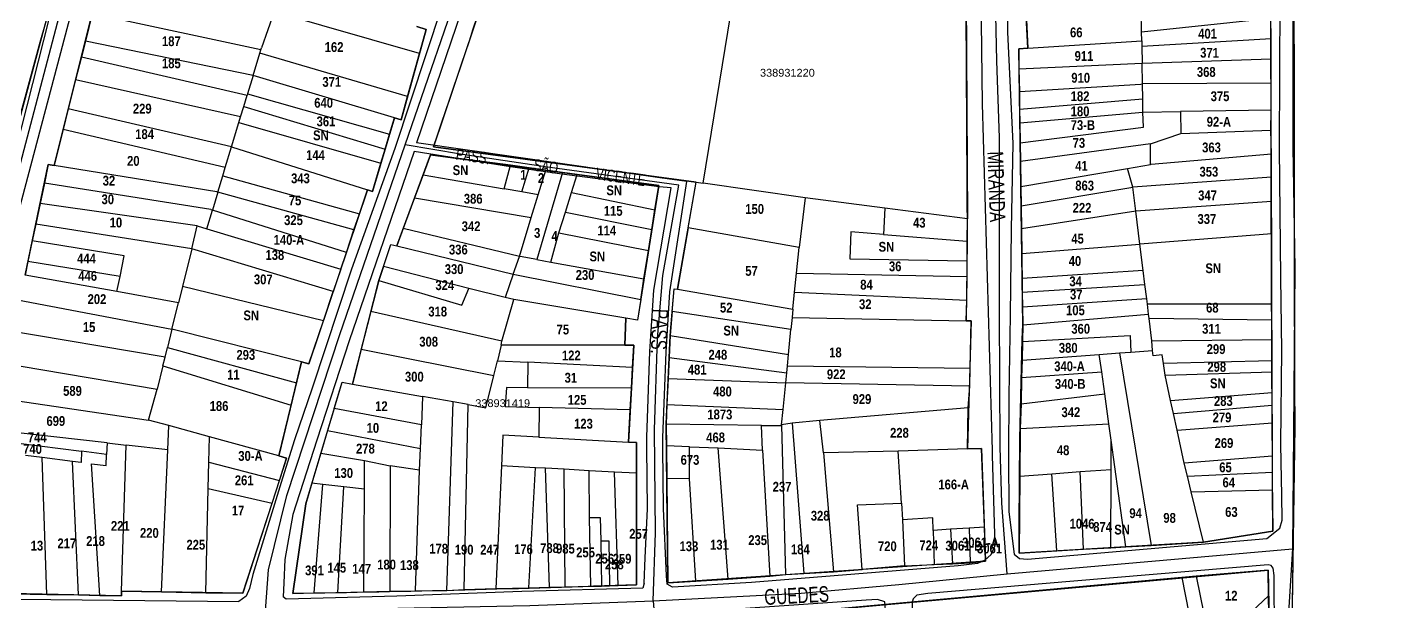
# Model space of a CAD drawing. Extents: x 206099 to 208675, y 4843659 to 4845705.
# Drawn here: x 207508.2 to 207852.9, y 4845007.4 to 4845154.2 of the extents above; entities that cross this region are included whole.
import ezdxf
from ezdxf.enums import TextEntityAlignment as Align

# ---------------------------------------------------------------- set-up
doc = ezdxf.new("R2010")
doc.units = 0
doc.header["$LTSCALE"] = 1.5
doc.header["$MEASUREMENT"] = 0
for name, color, linetype in [('CD-MALHA-LOTES', 40, 'CONTINUOUS'), ('CD_TXT_QUADRA', 7, 'CONTINUOUS'), ('LM-LIM-SETOR-FISCAL', 7, 'CONTINUOUS'), ('LM-LIMITE-MUNICIPAL', 2, 'CONTINUOUS'), ('RU-QUADRAS', 6, 'CONTINUOUS'), ('SV-EIXO-RUA-N-PAV', 6, 'CONTINUOUS'), ('SV-EIXO-RUA-PAV', 20, 'CONTINUOUS'), ('SV-RUA-NAO-PAV-S-GUIA-C-GUIA', 7, 'CONTINUOUS'), ('SV-RUA-PAVIM-S-GUIA-C-GUIA', 7, 'CONTINUOUS'), ('SV-TXT-RUA-N-PAV-S-GUIA-C-GUIA', 7, 'CONTINUOUS'), ('SV-TXT-RUA-PAV-S-GUIA-C-GUIA', 7, 'CONTINUOUS'), ('Th_NmrPort', 7, 'CONTINUOUS')]:
    doc.layers.add(name, color=color, linetype=linetype)
doc.styles.add('3389-31-2D_TXT$0$ARIAL', font='ARIAL.TTF')
doc.styles.add('ARIAL', font='ARIAL.TTF')
doc.styles.add('MONOTXT', font='ARIAL.TTF', dxfattribs={"height": 0.2})
doc.styles.get("Standard").update_dxf_attribs({"font": 'swisscbo.ttf'})
doc.linetypes.add('Limite', pattern='A,20,-3,[130,ltypeshp.shx,S=6.35,R=0,X=0,Y=0],-3,20', length=46)

msp = doc.modelspace()

# ---------------------------------------------------------------- linework, layer by layer
at = {"layer": 'CD-MALHA-LOTES', "linetype": 'Continuous'}
for p, q in [((207680.7, 4845114.32), (207695.27, 4845203.27)), ((207487.55, 4845061.2), (207517.03, 4845170.27)), ((207747.78, 4845166.93), (207748.18, 4845105.22)), ((207626.19, 4845166.02), (207611.9, 4845123.59)), ((207524.85, 4845157.53), (207523.09, 4845150.58)), ((207567.88, 4845148.38), (207526.94, 4845157.08)), ((207571.29, 4845158.06), (207568.03, 4845148.88)), ((207608.34, 4845147.39), (207571.29, 4845158.06)), ((207792.59, 4845152.97), (207792.47, 4845158.38)), ((207792.59, 4845152.97), (207825.62, 4845156.44)), ((207825.65, 4845151.24), (207825.62, 4845156.44)), ((207610.06, 4845153.57), (207607.64, 4845154.27)), ((207608.34, 4845147.39), (207610.06, 4845153.57)), ((207763.26, 4845155.99), (207763.57, 4845148.82)), ((207792.64, 4845150.61), (207792.59, 4845152.97)), ((207523.09, 4845150.58), (207522.07, 4845146.57)), ((207565.88, 4845141.77), (207523.09, 4845150.58)), ((207763.57, 4845148.82), (207792.64, 4845150.61)), ((207792.64, 4845150.61), (207792.67, 4845149.29)), ((207792.67, 4845149.29), (207825.65, 4845151.24)), ((207825.63, 4845146.08), (207825.65, 4845151.24)), ((207522.07, 4845146.57), (207520.58, 4845140.68)), ((207522.07, 4845146.57), (207564.37, 4845136.77)), ((207565.88, 4845141.77), (207567.61, 4845147.48)), ((207567.61, 4845147.48), (207567.88, 4845148.38)), ((207605.29, 4845136.43), (207567.61, 4845147.48)), ((207567.88, 4845148.38), (207568.03, 4845148.88)), ((207605.29, 4845136.43), (207608.34, 4845147.39)), ((207763.57, 4845148.82), (207761.25, 4845148.63)), ((207761.25, 4845148.63), (207761.32, 4845143.5)), ((207792.67, 4845149.29), (207792.77, 4845144.96)), ((207792.77, 4845144.96), (207825.63, 4845146.08)), ((207825.64, 4845139.83), (207825.63, 4845146.08)), ((207761.32, 4845143.5), (207792.77, 4845144.96)), ((207761.32, 4845143.5), (207761.41, 4845137.74)), ((207792.87, 4845139.66), (207792.77, 4845144.96)), ((207520.58, 4845140.68), (207518.72, 4845133.31)), ((207562.69, 4845131.23), (207520.58, 4845140.68)), ((207565.88, 4845141.77), (207564.47, 4845137.11)), ((207601.95, 4845130.97), (207565.88, 4845141.77)), ((207761.41, 4845137.74), (207792.41, 4845139.63)), ((207792.41, 4845139.63), (207792.87, 4845139.66)), ((207825.64, 4845139.83), (207792.87, 4845139.66)), ((207792.95, 4845135.82), (207792.87, 4845139.66)), ((207825.65, 4845132.94), (207825.64, 4845139.83)), ((207563.5, 4845133.92), (207564.37, 4845136.77)), ((207564.47, 4845137.11), (207564.37, 4845136.77)), ((207564.47, 4845137.11), (207600.7, 4845126.82)), ((207603.63, 4845130.47), (207605.29, 4845136.43)), ((207761.41, 4845137.74), (207761.48, 4845133.2)), ((207761.48, 4845133.2), (207792.95, 4845135.82)), ((207792.9, 4845132.44), (207792.95, 4845135.82)), ((207518.72, 4845133.31), (207517.38, 4845128.01)), ((207560.37, 4845123.56), (207518.72, 4845133.31)), ((207562.69, 4845131.23), (207563.5, 4845133.92)), ((207563.5, 4845133.92), (207599.56, 4845122.99)), ((207761.48, 4845133.2), (207761.53, 4845129.7)), ((207761.53, 4845129.7), (207792.9, 4845132.44)), ((207792.9, 4845132.44), (207802.5, 4845132.59)), ((207793.13, 4845128.6), (207792.9, 4845132.44)), ((207825.65, 4845132.94), (207802.5, 4845132.59)), ((207802.5, 4845132.59), (207802.65, 4845126.99)), ((207825.56, 4845127.82), (207825.65, 4845132.94)), ((207560.37, 4845123.56), (207562.26, 4845129.82)), ((207562.26, 4845129.82), (207562.69, 4845131.23)), ((207562.26, 4845129.82), (207598.48, 4845119.39)), ((207600.7, 4845126.82), (207601.95, 4845130.97)), ((207601.95, 4845130.97), (207603.63, 4845130.47)), ((207761.53, 4845129.7), (207761.6, 4845124.62)), ((207517.38, 4845128.01), (207515.1, 4845118.84)), ((207558.78, 4845118.31), (207517.38, 4845128.01)), ((207599.56, 4845122.99), (207600.7, 4845126.82)), ((207761.6, 4845124.62), (207793.13, 4845128.6)), ((207794.86, 4845124.34), (207802.65, 4845126.99)), ((207802.65, 4845126.99), (207825.56, 4845127.82)), ((207825.75, 4845121.72), (207825.56, 4845127.82)), ((207558.78, 4845118.31), (207560.37, 4845123.56)), ((207560.37, 4845123.56), (207595.08, 4845112.63)), ((207598.48, 4845119.39), (207599.56, 4845122.99)), ((207611.9, 4845123.59), (207678.98, 4845114.55)), ((207761.6, 4845124.62), (207761.68, 4845119.83)), ((207794.86, 4845124.34), (207761.68, 4845119.83)), ((207794.86, 4845119.08), (207794.86, 4845124.34)), ((207513.63, 4845119.08), (207512.63, 4845114.31)), ((207515.1, 4845118.84), (207513.63, 4845119.08)), ((207556.63, 4845112.1), (207515.1, 4845118.84)), ((207596.34, 4845112.23), (207598.48, 4845119.39)), ((207611.17, 4845121.55), (207609.26, 4845116.43)), ((207631.6, 4845118.88), (207611.17, 4845121.55)), ((207629.98, 4845112.86), (207631.6, 4845118.88)), ((207636.36, 4845118.23), (207631.6, 4845118.88)), ((207761.68, 4845119.83), (207761.77, 4845113.5)), ((207788.99, 4845118.1), (207794.86, 4845119.08)), ((207795.09, 4845119.12), (207794.86, 4845119.08)), ((207825.75, 4845121.72), (207795.09, 4845119.12)), ((207825.76, 4845115.84), (207825.75, 4845121.72)), ((207556.88, 4845112.03), (207558.15, 4845116.21)), ((207558.15, 4845116.21), (207558.78, 4845118.31)), ((207558.15, 4845116.21), (207593, 4845106.46)), ((207609.26, 4845116.43), (207607.09, 4845110.55)), ((207609.26, 4845116.43), (207629.98, 4845112.86)), ((207634.5, 4845112.08), (207636.36, 4845118.23)), ((207640.55, 4845117.65), (207636.36, 4845118.23)), ((207644.84, 4845117.07), (207638.28, 4845094.82)), ((207638.63, 4845111.37), (207640.55, 4845117.65)), ((207644.84, 4845117.07), (207640.55, 4845117.65)), ((207648.61, 4845116.55), (207644.84, 4845117.07)), ((207647.17, 4845111.98), (207648.61, 4845116.55)), ((207669.43, 4845113.7), (207648.61, 4845116.55)), ((207761.77, 4845113.5), (207788.99, 4845118.1)), ((207790.4, 4845113.33), (207788.99, 4845118.1)), ((207825.76, 4845115.84), (207790.4, 4845113.33)), ((207825.78, 4845109.63), (207825.76, 4845115.84)), ((207512.63, 4845114.31), (207511.54, 4845109.09)), ((207555.06, 4845107.58), (207512.63, 4845114.31)), ((207556.88, 4845112.03), (207555.5, 4845107.44)), ((207556.88, 4845112.03), (207556.63, 4845112.1)), ((207591.62, 4845102.38), (207556.88, 4845112.03)), ((207593, 4845106.46), (207595.08, 4845112.63)), ((207595.08, 4845112.63), (207596.34, 4845112.23)), ((207634.5, 4845112.08), (207629.98, 4845112.86)), ((207638.63, 4845111.37), (207634.5, 4845112.08)), ((207645.58, 4845106.93), (207647.17, 4845111.98)), ((207647.17, 4845111.98), (207668.41, 4845107.48)), ((207668.41, 4845107.48), (207669.43, 4845113.7)), ((207676.93, 4845102.89), (207678.98, 4845114.55)), ((207678.98, 4845114.55), (207680.7, 4845114.32)), ((207706.79, 4845110.61), (207680.7, 4845114.32)), ((207761.77, 4845113.5), (207761.84, 4845108.57)), ((207761.84, 4845108.57), (207790.4, 4845113.33)), ((207791.16, 4845107.15), (207790.4, 4845113.33)), ((207511.54, 4845109.09), (207510.44, 4845103.83)), ((207551.63, 4845103.4), (207511.54, 4845109.09)), ((207607.09, 4845110.55), (207604.18, 4845102.72)), ((207607.09, 4845110.55), (207636.84, 4845105.53)), ((207636.84, 4845105.53), (207638.63, 4845111.37)), ((207706.79, 4845110.61), (207705.27, 4845097.86)), ((207727.07, 4845107.97), (207706.79, 4845110.61)), ((207761.84, 4845108.57), (207761.93, 4845102.67)), ((207825.78, 4845109.63), (207791.16, 4845107.15)), ((207825.81, 4845101.43), (207825.78, 4845109.63)), ((207554.05, 4845102.67), (207555.5, 4845107.44)), ((207555.06, 4845107.58), (207555.5, 4845107.44)), ((207589.68, 4845096.6), (207555.5, 4845107.44)), ((207591.62, 4845102.38), (207593, 4845106.46)), ((207633.84, 4845095.64), (207636.84, 4845105.53)), ((207643.92, 4845101.61), (207645.58, 4845106.93)), ((207645.58, 4845106.93), (207667.62, 4845102.46)), ((207667.62, 4845102.46), (207668.41, 4845107.48)), ((207727.07, 4845107.97), (207726.74, 4845101.25)), ((207748.18, 4845105.22), (207727.07, 4845107.97)), ((207748.12, 4845099.53), (207748.18, 4845105.22)), ((207791.16, 4845107.15), (207761.93, 4845102.67)), ((207792.2, 4845098.74), (207791.16, 4845107.15)), ((207510.44, 4845103.83), (207509.55, 4845099.57)), ((207550.25, 4845097.56), (207510.44, 4845103.83)), ((207550.25, 4845097.56), (207551.63, 4845103.4)), ((207551.63, 4845103.4), (207554.05, 4845102.67)), ((207554.05, 4845102.67), (207588.26, 4845092.41)), ((207589.68, 4845096.6), (207591.62, 4845102.38)), ((207604.18, 4845102.72), (207602.57, 4845098.3)), ((207633.84, 4845095.64), (207604.18, 4845102.72)), ((207641.88, 4845094.17), (207643.92, 4845101.61)), ((207643.92, 4845101.61), (207666.79, 4845097.15)), ((207666.79, 4845097.15), (207667.62, 4845102.46)), ((207676.93, 4845102.89), (207674.17, 4845087.25)), ((207705.27, 4845097.86), (207676.93, 4845102.89)), ((207718.43, 4845101.92), (207718.19, 4845094.97)), ((207726.74, 4845101.25), (207718.43, 4845101.92)), ((207726.74, 4845101.25), (207748.12, 4845099.53)), ((207761.93, 4845102.67), (207762.02, 4845096.36)), ((207825.81, 4845101.43), (207792.2, 4845098.74)), ((207825.84, 4845091.19), (207825.81, 4845101.43)), ((207509.55, 4845099.57), (207508.44, 4845094.3)), ((207533.01, 4845095.77), (207509.55, 4845099.57)), ((207599.2, 4845093.09), (207601.04, 4845098.67)), ((207601.04, 4845098.67), (207602.57, 4845098.3)), ((207602.57, 4845098.3), (207632.26, 4845091.09)), ((207704.58, 4845091.33), (207705.27, 4845097.86)), ((207748.12, 4845094.53), (207748.12, 4845099.53)), ((207762.02, 4845096.36), (207792.2, 4845098.74)), ((207793.03, 4845092.06), (207792.2, 4845098.74)), ((207508.44, 4845094.3), (207507.72, 4845090.84)), ((207531.94, 4845090.54), (207508.44, 4845094.3)), ((207531.94, 4845090.54), (207533.01, 4845095.77)), ((207550.25, 4845097.56), (207547.87, 4845087.93)), ((207586.32, 4845086.65), (207550.25, 4845097.56)), ((207588.26, 4845092.41), (207589.68, 4845096.6)), ((207632.26, 4845091.09), (207633.84, 4845095.64)), ((207634.05, 4845095.59), (207633.84, 4845095.64)), ((207638.28, 4845094.82), (207634.05, 4845095.59)), ((207638.28, 4845094.82), (207641.88, 4845094.17)), ((207665.62, 4845089.88), (207666.79, 4845097.15)), ((207718.19, 4845094.97), (207748.12, 4845094.53)), ((207748.07, 4845090.5), (207748.12, 4845094.53)), ((207762.02, 4845096.36), (207762.06, 4845094.17)), ((207531.13, 4845086.65), (207507.72, 4845090.84)), ((207588.26, 4845092.41), (207586.32, 4845086.65)), ((207599.2, 4845093.09), (207597.99, 4845089.44)), ((207620.93, 4845087.47), (207599.2, 4845093.09)), ((207632.26, 4845091.09), (207630.22, 4845085.11)), ((207632.26, 4845091.09), (207664.83, 4845084.64)), ((207641.88, 4845094.17), (207665.62, 4845089.88)), ((207704.07, 4845086.49), (207704.58, 4845091.33)), ((207704.58, 4845091.33), (207748.07, 4845090.5)), ((207762.06, 4845094.17), (207762.12, 4845090)), ((207793.03, 4845092.06), (207762.12, 4845090)), ((207793.47, 4845088.5), (207793.03, 4845092.06)), ((207825.87, 4845083.41), (207825.84, 4845091.19)), ((207531.13, 4845086.65), (207531.94, 4845090.54)), ((207547.87, 4845087.93), (207546.88, 4845083.82)), ((207583.81, 4845079.18), (207547.87, 4845087.93)), ((207597.99, 4845089.44), (207595.9, 4845081.55)), ((207597.99, 4845089.44), (207619.12, 4845083.2)), ((207619.12, 4845083.2), (207620.93, 4845087.47)), ((207630.22, 4845085.11), (207620.93, 4845087.47)), ((207664.83, 4845084.64), (207665.62, 4845089.88)), ((207672.8, 4845081.56), (207673.33, 4845087.39)), ((207673.33, 4845087.39), (207674.17, 4845087.25)), ((207748.01, 4845084.5), (207748.07, 4845090.5)), ((207762.12, 4845090), (207762.17, 4845086.47)), ((207762.17, 4845086.47), (207793.47, 4845088.5)), ((207793.93, 4845084.78), (207793.47, 4845088.5)), ((207504, 4845084.88), (207545.15, 4845077.04)), ((207546.88, 4845083.82), (207531.13, 4845086.65)), ((207583.81, 4845079.18), (207586.32, 4845086.65)), ((207629.38, 4845073.96), (207632.44, 4845084.67)), ((207632.44, 4845084.67), (207630.22, 4845085.11)), ((207660.97, 4845079.83), (207632.44, 4845084.67)), ((207664.83, 4845084.64), (207664, 4845079.32)), ((207674.17, 4845087.25), (207703.65, 4845082.15)), ((207703.65, 4845082.15), (207704.07, 4845086.49)), ((207704.07, 4845086.49), (207748.01, 4845084.5)), ((207747.82, 4845079.19), (207748.01, 4845084.5)), ((207762.17, 4845086.47), (207762.23, 4845082.68)), ((207793.93, 4845084.78), (207762.23, 4845082.68)), ((207794.09, 4845083.45), (207793.93, 4845084.78)), ((207545.15, 4845077.04), (207546.88, 4845083.82)), ((207595.9, 4845081.55), (207593.49, 4845071.92)), ((207629.38, 4845073.96), (207595.9, 4845081.55)), ((207672.8, 4845081.56), (207672.28, 4845075.4)), ((207703.14, 4845077.01), (207672.8, 4845081.56)), ((207703.65, 4845082.15), (207703.42, 4845080.06)), ((207762.23, 4845082.68), (207762.29, 4845078.18)), ((207762.29, 4845078.18), (207794.41, 4845080.86)), ((207825.87, 4845083.41), (207794.09, 4845083.45)), ((207794.41, 4845080.86), (207794.09, 4845083.45)), ((207794.55, 4845079.74), (207794.41, 4845080.86)), ((207825.88, 4845079.39), (207825.87, 4845083.41)), ((207545.15, 4845077.04), (207544.04, 4845072.39)), ((207578.21, 4845068.68), (207545.15, 4845077.04)), ((207580.11, 4845068.21), (207583.81, 4845079.18)), ((207660.76, 4845072.97), (207660.97, 4845079.83)), ((207664, 4845079.32), (207660.97, 4845079.83)), ((207703.42, 4845080.06), (207703.14, 4845077.01)), ((207703.42, 4845080.06), (207747.82, 4845079.19)), ((207749.11, 4845079.17), (207747.82, 4845079.19)), ((207748.9, 4845067.11), (207749.11, 4845079.17)), ((207762.29, 4845078.18), (207762.2, 4845073.89)), ((207825.88, 4845079.39), (207794.55, 4845079.74)), ((207795.23, 4845074.1), (207794.55, 4845079.74)), ((207825.9, 4845074.42), (207825.88, 4845079.39)), ((207543.44, 4845069.95), (207502.05, 4845076.9)), ((207629.19, 4845072.94), (207629.38, 4845073.96)), ((207672.28, 4845075.4), (207672.03, 4845069.79)), ((207672.28, 4845075.4), (207702.51, 4845070.62)), ((207702.51, 4845070.62), (207703.14, 4845077.01)), ((207762.2, 4845073.89), (207762.1, 4845069.17)), ((207762.2, 4845073.89), (207789.67, 4845075.47)), ((207789.67, 4845075.47), (207789.87, 4845071.2)), ((207795.23, 4845074.1), (207825.9, 4845074.42)), ((207795.42, 4845071.59), (207795.23, 4845074.1)), ((207825.92, 4845069), (207825.9, 4845074.42)), ((207543.44, 4845069.95), (207544.04, 4845072.39)), ((207544.04, 4845072.39), (207576.94, 4845063.39)), ((207593.49, 4845071.92), (207591.27, 4845063.04)), ((207593.49, 4845071.92), (207627.35, 4845065.23)), ((207629.19, 4845072.94), (207628.29, 4845068.98)), ((207660.76, 4845072.97), (207629.19, 4845072.94)), ((207663.01, 4845072.98), (207660.76, 4845072.97)), ((207662.7, 4845067.28), (207663.01, 4845072.98)), ((207702.21, 4845067.66), (207702.51, 4845070.62)), ((207762.1, 4845069.17), (207781.8, 4845070.62)), ((207781.8, 4845070.62), (207786.96, 4845071)), ((207782.42, 4845066.14), (207781.8, 4845070.62)), ((207786.96, 4845071), (207789.87, 4845071.2)), ((207786.96, 4845071), (207795.04, 4845021.87)), ((207789.87, 4845071.2), (207795.42, 4845071.59)), ((207795.59, 4845070.25), (207795.42, 4845071.59)), ((207797.84, 4845070.52), (207795.59, 4845070.25)), ((207798.17, 4845068.27), (207797.84, 4845070.52)), ((207500.05, 4845068.72), (207541.41, 4845061.73)), ((207542.89, 4845067.7), (207541.41, 4845061.73)), ((207542.89, 4845067.7), (207543.44, 4845069.95)), ((207542.89, 4845067.7), (207575.57, 4845057.68)), ((207576.94, 4845063.39), (207578.21, 4845068.68)), ((207578.21, 4845068.68), (207580.11, 4845068.21)), ((207627.35, 4845065.23), (207628.29, 4845068.98)), ((207628.29, 4845068.98), (207635.96, 4845068.6)), ((207635.96, 4845068.6), (207635.94, 4845062.11)), ((207662.7, 4845067.28), (207635.96, 4845068.6)), ((207662.41, 4845062), (207662.7, 4845067.28)), ((207672.03, 4845069.79), (207671.78, 4845064.49)), ((207672.03, 4845069.79), (207702.04, 4845065.94)), ((207702.04, 4845065.94), (207702.21, 4845067.66)), ((207702.21, 4845067.66), (207748.9, 4845067.11)), ((207748.82, 4845062.47), (207748.9, 4845067.11)), ((207762.1, 4845069.17), (207762, 4845064.73)), ((207825.92, 4845069), (207798.17, 4845068.27)), ((207798.59, 4845065.35), (207798.17, 4845068.27)), ((207825.93, 4845066.14), (207825.92, 4845069)), ((207575.57, 4845057.68), (207576.94, 4845063.39)), ((207586.57, 4845056.77), (207588.59, 4845063.52)), ((207588.59, 4845063.52), (207591.27, 4845063.04)), ((207625.28, 4845056.99), (207627.35, 4845065.23)), ((207671.78, 4845064.49), (207671.48, 4845057.79)), ((207671.78, 4845064.49), (207701.79, 4845063.4)), ((207701.11, 4845056.54), (207701.79, 4845063.4)), ((207701.79, 4845063.4), (207702.04, 4845065.94)), ((207748.82, 4845062.47), (207701.79, 4845063.4)), ((207762, 4845064.73), (207761.86, 4845058.02)), ((207762, 4845064.73), (207782.42, 4845066.14)), ((207783.19, 4845060.55), (207782.42, 4845066.14)), ((207798.59, 4845065.35), (207825.93, 4845066.14)), ((207800.01, 4845058.86), (207798.59, 4845065.35)), ((207825.95, 4845060.91), (207825.93, 4845066.14)), ((207497.9, 4845059.89), (207539.21, 4845053.81)), ((207539.21, 4845053.81), (207541.41, 4845061.73)), ((207591.27, 4845063.04), (207609.08, 4845059.87)), ((207609.08, 4845059.87), (207608.83, 4845052.66)), ((207616.96, 4845058.47), (207609.08, 4845059.87)), ((207630.55, 4845062.13), (207630.17, 4845057.28)), ((207635.94, 4845062.11), (207630.55, 4845062.13)), ((207662.41, 4845062), (207635.94, 4845062.11)), ((207662.12, 4845056.51), (207662.41, 4845062)), ((207748.39, 4845057), (207748.82, 4845062.47)), ((207761.86, 4845058.02), (207783.19, 4845060.55)), ((207784.26, 4845052.87), (207783.19, 4845060.55)), ((207800.01, 4845058.86), (207825.95, 4845060.91)), ((207825.96, 4845057.68), (207825.95, 4845060.91)), ((207572.46, 4845044.7), (207575.57, 4845057.68)), ((207586.57, 4845056.77), (207584.9, 4845051.16)), ((207608.83, 4845052.66), (207586.57, 4845056.77)), ((207615.29, 4845010.33), (207616.96, 4845058.47)), ((207620.73, 4845057.8), (207616.96, 4845058.47)), ((207619.77, 4845010.64), (207620.73, 4845057.8)), ((207620.73, 4845057.8), (207625.28, 4845056.99)), ((207630.17, 4845057.28), (207638.92, 4845057.07)), ((207638.92, 4845057.07), (207638.8, 4845049.48)), ((207662.12, 4845056.51), (207638.92, 4845057.07)), ((207661.67, 4845048.24), (207662.12, 4845056.51)), ((207671.48, 4845057.79), (207671.25, 4845052.84)), ((207671.48, 4845057.79), (207701.11, 4845056.54)), ((207700.76, 4845052.68), (207701.11, 4845056.54)), ((207748.39, 4845057), (207710.54, 4845053.73)), ((207748.22, 4845046.5), (207748.39, 4845057)), ((207761.86, 4845058.02), (207761.62, 4845051.7)), ((207800.73, 4845055.57), (207800.01, 4845058.86)), ((207800.73, 4845055.57), (207825.96, 4845057.68)), ((207825.97, 4845053.19), (207825.96, 4845057.68)), ((207544.36, 4845052.48), (207539.21, 4845053.81)), ((207703.45, 4845053.1), (207700.76, 4845052.68)), ((207710.54, 4845053.73), (207703.45, 4845053.1)), ((207703.45, 4845053.1), (207706.43, 4845014.71)), ((207711.4, 4845045.47), (207710.54, 4845053.73)), ((207801.66, 4845051.31), (207800.73, 4845055.57)), ((207801.66, 4845051.31), (207825.97, 4845053.19)), ((207826, 4845044.67), (207825.97, 4845053.19)), ((207528.64, 4845048.01), (207495.96, 4845051.75)), ((207544.1, 4845046.23), (207544.36, 4845052.48)), ((207554.77, 4845049.6), (207544.36, 4845052.48)), ((207554.62, 4845043.11), (207554.77, 4845049.6)), ((207572.46, 4845044.7), (207554.77, 4845049.6)), ((207584.9, 4845051.16), (207583.2, 4845045.44)), ((207584.9, 4845051.16), (207608.56, 4845046.56)), ((207608.56, 4845046.56), (207608.83, 4845052.66)), ((207629.6, 4845049.98), (207629.23, 4845042.18)), ((207638.8, 4845049.48), (207629.6, 4845049.98)), ((207638.8, 4845049.48), (207661.67, 4845048.24)), ((207695.59, 4845052.43), (207671.25, 4845052.84)), ((207671.25, 4845052.84), (207671.35, 4845047.24)), ((207695.91, 4845046.17), (207695.59, 4845052.43)), ((207695.59, 4845052.43), (207700.77, 4845052.43)), ((207700.77, 4845052.43), (207700.76, 4845052.68)), ((207701.85, 4845014.48), (207700.77, 4845052.43)), ((207761.62, 4845051.7), (207761.53, 4845039.54)), ((207761.62, 4845051.7), (207784.26, 4845052.87)), ((207784.83, 4845048.73), (207784.26, 4845052.87)), ((207803.51, 4845042.88), (207801.66, 4845051.31)), ((207495.31, 4845049.3), (207522.09, 4845045.9)), ((207528.64, 4845048.01), (207528.51, 4845045.09)), ((207528.64, 4845048.01), (207533.46, 4845047.44)), ((207532.32, 4845010.17), (207533.46, 4845047.44)), ((207544.1, 4845046.23), (207533.46, 4845047.44)), ((207542.52, 4845010), (207544.1, 4845046.23)), ((207608.37, 4845041.11), (207608.56, 4845046.56)), ((207663.73, 4845048.13), (207661.67, 4845048.24)), ((207663.74, 4845040.27), (207663.73, 4845048.13)), ((207677.22, 4845047.03), (207671.35, 4845047.24)), ((207671.35, 4845047.24), (207671.43, 4845038.87)), ((207677.22, 4845047.03), (207684.54, 4845046.77)), ((207677.25, 4845038.92), (207677.22, 4845047.03)), ((207684.54, 4845046.77), (207695.91, 4845046.17)), ((207687.1, 4845013.23), (207684.54, 4845046.77)), ((207695.91, 4845046.17), (207697.76, 4845014.02)), ((207748.22, 4845046.5), (207730.5, 4845045.92)), ((207751.78, 4845046.6), (207748.22, 4845046.5)), ((207752.53, 4845026.54), (207751.78, 4845046.6)), ((207784.81, 4845041.27), (207784.83, 4845048.73)), ((207788.61, 4845021.5), (207784.83, 4845048.73)), ((207512.06, 4845044.27), (207507.81, 4845044.79)), ((207513.26, 4845009.36), (207512.06, 4845044.27)), ((207519.83, 4845043.3), (207512.06, 4845044.27)), ((207521.32, 4845009.21), (207519.83, 4845043.3)), ((207522.03, 4845043.03), (207519.83, 4845043.3)), ((207522.09, 4845045.9), (207522.03, 4845043.03)), ((207528.51, 4845045.09), (207522.09, 4845045.9)), ((207526.76, 4845009.11), (207524.67, 4845042.7)), ((207524.67, 4845042.7), (207528.4, 4845042.24)), ((207528.4, 4845042.24), (207528.51, 4845045.09)), ((207554.46, 4845036.38), (207554.62, 4845043.11)), ((207554.62, 4845043.11), (207572.6, 4845038.44)), ((207574.44, 4845044.15), (207572.46, 4845044.7)), ((207572.6, 4845038.44), (207574.44, 4845044.15)), ((207583.2, 4845045.44), (207580.9, 4845037.72)), ((207583.2, 4845045.44), (207594.27, 4845043.53)), ((207594.27, 4845043.53), (207600.84, 4845042.21)), ((207594.27, 4845036.19), (207594.27, 4845043.53)), ((207730.5, 4845045.92), (207711.4, 4845045.47)), ((207711.4, 4845045.47), (207713.98, 4845015.1)), ((207731.33, 4845032.67), (207730.5, 4845045.92)), ((207826, 4845044.67), (207803.51, 4845042.88)), ((207804.32, 4845039.58), (207803.51, 4845042.88)), ((207826.02, 4845040.52), (207826, 4845044.67)), ((207600.84, 4845042.21), (207600.76, 4845010.18)), ((207608.37, 4845041.11), (207600.84, 4845042.21)), ((207607.34, 4845010.26), (207608.37, 4845041.11)), ((207629.23, 4845042.18), (207627.8, 4845010.84)), ((207637.97, 4845041.7), (207629.23, 4845042.18)), ((207636.28, 4845011.05), (207637.97, 4845041.7)), ((207640.51, 4845041.56), (207637.97, 4845041.7)), ((207641.56, 4845011.17), (207640.51, 4845041.56)), ((207645.24, 4845041.29), (207640.51, 4845041.56)), ((207645.51, 4845011.27), (207645.24, 4845041.29)), ((207651.62, 4845040.94), (207645.24, 4845041.29)), ((207658.09, 4845040.58), (207651.62, 4845040.94)), ((207651.74, 4845029.03), (207651.62, 4845040.94)), ((207659.04, 4845011.6), (207658.09, 4845040.58)), ((207663.74, 4845040.27), (207658.09, 4845040.58)), ((207663.75, 4845011.82), (207663.74, 4845040.27)), ((207761.53, 4845039.54), (207761.39, 4845019.91)), ((207761.53, 4845039.54), (207769.67, 4845040.15)), ((207769.67, 4845040.15), (207776.92, 4845040.69)), ((207770.96, 4845020.47), (207769.67, 4845040.15)), ((207776.92, 4845040.69), (207784.81, 4845041.27)), ((207777.79, 4845020.87), (207776.92, 4845040.69)), ((207784.73, 4845021.27), (207784.81, 4845041.27)), ((207804.32, 4845039.58), (207826.02, 4845040.52)), ((207805.3, 4845035.55), (207804.32, 4845039.58)), ((207826.03, 4845036.07), (207826.02, 4845040.52)), ((207553.86, 4845009.8), (207554.46, 4845036.38)), ((207554.46, 4845036.38), (207570.72, 4845032.63)), ((207570.72, 4845032.63), (207572.6, 4845038.44)), ((207580.9, 4845037.72), (207579.35, 4845032.49)), ((207583.71, 4845037.38), (207580.9, 4845037.72)), ((207581.51, 4845009.75), (207583.71, 4845037.38)), ((207589.02, 4845036.79), (207583.71, 4845037.38)), ((207587.52, 4845009.86), (207589.02, 4845036.79)), ((207594.27, 4845036.19), (207589.02, 4845036.79)), ((207594.16, 4845010.03), (207594.27, 4845036.19)), ((207677.25, 4845038.92), (207671.43, 4845038.87)), ((207671.43, 4845038.87), (207671.69, 4845012.31)), ((207678.87, 4845012.74), (207677.25, 4845038.92)), ((207805.3, 4845035.55), (207826.03, 4845036.07)), ((207826.07, 4845025.51), (207826.03, 4845036.07)), ((207563.29, 4845009.64), (207570.72, 4845032.63)), ((207579.35, 4845032.49), (207575.99, 4845009.58)), ((207720.11, 4845032.24), (207731.33, 4845032.67)), ((207721.34, 4845015.73), (207720.11, 4845032.24)), ((207731.33, 4845032.67), (207731.59, 4845028.39)), ((207808.37, 4845022.69), (207805.3, 4845035.55)), ((207652.07, 4845011.43), (207651.74, 4845029.03)), ((207651.74, 4845029.03), (207654.48, 4845029.03)), ((207654.48, 4845029.03), (207654.58, 4845023.06)), ((207739.34, 4845028.89), (207731.59, 4845028.39)), ((207739.42, 4845025.71), (207739.34, 4845028.89)), ((207731.59, 4845028.39), (207732.11, 4845016.62)), ((207743.88, 4845025.99), (207739.42, 4845025.71)), ((207739.42, 4845025.71), (207739.67, 4845016.99)), ((207748.58, 4845026.29), (207743.88, 4845025.99)), ((207743.88, 4845025.99), (207744.37, 4845017.13)), ((207752.53, 4845026.54), (207748.58, 4845026.29)), ((207748.58, 4845026.29), (207748.88, 4845017.46)), ((207752.81, 4845017.84), (207752.53, 4845026.54)), ((207808.37, 4845022.69), (207826.07, 4845025.51)), ((207654.58, 4845023.06), (207654.78, 4845011.5)), ((207654.58, 4845023.06), (207656.68, 4845023.06)), ((207656.68, 4845023.06), (207656.83, 4845011.55)), ((207795.04, 4845021.87), (207808.37, 4845022.69)), ((207761.39, 4845019.91), (207770.96, 4845020.47)), ((207770.96, 4845020.47), (207777.79, 4845020.87)), ((207777.79, 4845020.87), (207784.73, 4845021.27)), ((207784.73, 4845021.27), (207788.61, 4845021.5)), ((207788.61, 4845021.5), (207795.04, 4845021.87)), ((207706.43, 4845014.71), (207713.98, 4845015.1)), ((207713.98, 4845015.1), (207721.34, 4845015.73)), ((207732.11, 4845016.62), (207721.34, 4845015.73)), ((207732.11, 4845016.62), (207739.67, 4845016.99)), ((207739.67, 4845016.99), (207744.37, 4845017.13)), ((207744.37, 4845017.13), (207748.88, 4845017.46)), ((207748.88, 4845017.46), (207752.81, 4845017.84)), ((207824.88, 4845015.55), (207806.53, 4845013.98)), ((207825, 4845008.99), (207824.88, 4845015.55)), ((207654.78, 4845011.5), (207656.83, 4845011.55)), ((207656.83, 4845011.55), (207659.04, 4845011.6)), ((207659.04, 4845011.6), (207663.75, 4845011.82)), ((207671.69, 4845012.31), (207678.87, 4845012.74)), ((207802.86, 4845013.66), (207672.97, 4845001.86)), ((207678.87, 4845012.74), (207687.1, 4845013.23)), ((207687.1, 4845013.23), (207697.76, 4845014.02)), ((207697.76, 4845014.02), (207701.85, 4845014.48)), ((207701.85, 4845014.48), (207706.43, 4845014.71)), ((207806.53, 4845013.98), (207802.86, 4845013.66)), ((207802.86, 4845013.66), (207807.05, 4844992.28)), ((207806.53, 4845013.98), (207810.38, 4844995.38)), ((207504.78, 4845009.54), (207513.26, 4845009.36)), ((207513.26, 4845009.36), (207521.32, 4845009.21)), ((207521.32, 4845009.21), (207526.76, 4845009.11)), ((207526.76, 4845009.11), (207532.29, 4845009)), ((207532.29, 4845009), (207532.32, 4845010.17)), ((207532.32, 4845010.17), (207542.52, 4845010)), ((207542.52, 4845010), (207553.86, 4845009.8)), ((207553.86, 4845009.8), (207563.29, 4845009.64)), ((207575.99, 4845009.58), (207581.51, 4845009.75)), ((207581.51, 4845009.75), (207587.52, 4845009.86)), ((207587.52, 4845009.86), (207594.16, 4845010.03)), ((207594.16, 4845010.03), (207600.76, 4845010.18)), ((207600.76, 4845010.18), (207607.34, 4845010.26)), ((207607.34, 4845010.26), (207615.29, 4845010.33)), ((207615.29, 4845010.33), (207619.77, 4845010.64)), ((207619.77, 4845010.64), (207627.8, 4845010.84)), ((207627.8, 4845010.84), (207636.28, 4845011.05)), ((207636.28, 4845011.05), (207641.56, 4845011.17)), ((207641.56, 4845011.17), (207645.51, 4845011.27)), ((207645.51, 4845011.27), (207652.07, 4845011.43)), ((207652.07, 4845011.43), (207654.78, 4845011.5)), ((207810.38, 4844995.38), (207825, 4845008.99)), ((207826.47, 4844932.05), (207825, 4845008.99))]:
    msp.add_line(p, q, dxfattribs=at)
at = {"layer": 'LM-LIM-SETOR-FISCAL', "linetype": 'Limite', "ltscale": 0.1, "const_width": 0.13, "flags": 128}
msp.add_lwpolyline([(206951.13, 4844515.15), (206103.85, 4844311.15), (206102.2, 4844310.76), (206463.03, 4843896.23), (206552, 4844015.88), (206955.36, 4843691.91), (206997.06, 4843661.13), (206998.31, 4843663.57), (207016.42, 4843698.58), (207012.73, 4843700.99), (207070.72, 4843830.73), (207120.99, 4843945.82), (207148.62, 4843951), (207201.26, 4843971.46), (207207.29, 4843958.02), (207217.12, 4843955.42), (207337.27, 4843938.21), (207437.15, 4843921.71), (207622.29, 4843892.61), (207679.53, 4843880.04), (207690.49, 4843889.02), (207671.55, 4843915.2), (207748.93, 4843970.7), (207711.26, 4844025.71), (207698.36, 4844043.55), (207668.91, 4844086.59), (207641.42, 4844125.22), (207698.91, 4844166.45), (207678.15, 4844195.51), (207667.43, 4844209.54), (207654.06, 4844227.54), (207631.24, 4844260.95), (207605.71, 4844299.54), (207598, 4844309.83), (207586.64, 4844326.37), (207553.25, 4844375.41), (207542.96, 4844389.81), (207530.49, 4844407.67), (207597.31, 4844451.76), (207621.23, 4844476.19), (207656.93, 4844513), (207690.53, 4844547.25), (207699.44, 4844555.93), (207701.4, 4844564.61), (207693.13, 4844573.37), (207679, 4844583.84), (207661.07, 4844596.77), (207637.45, 4844615.37), (207585.86, 4844655.97), (207575.48, 4844664.69), (207569.08, 4844671.5), (207569.45, 4844680.36), (207654.93, 4844703.13), (207663.89, 4844680.39), (207677.57, 4844669.34), (207702.32, 4844650.54), (207716.26, 4844640.68), (207753.78, 4844609.83), (207762.93, 4844554.62), (207770.13, 4844473.57), (207776.84, 4844472.68), (207793.01, 4844360.57), (207785.17, 4844355.62), (207770.44, 4844345.59), (207748.43, 4844330.95), (207747.91, 4844324.8), (207753.52, 4844317.31), (207769.28, 4844298.69), (207775.01, 4844293.43), (207782.88, 4844283.92), (207789.15, 4844276.2), (207815.46, 4844244.33), (207819.38, 4844241.82), (207833.89, 4844253.22), (207837.15, 4844248.8), (207827.85, 4844241.71), (207830.8, 4844238.17), (207835.76, 4844241.82), (207843.28, 4844230.65), (207850.47, 4844234.85), (207853.27, 4844229.99), (207850.22, 4844228.31), (207852.55, 4844223.47), (207862.28, 4844194.53), (207852.98, 4844190.72), (207855.45, 4844183.13), (207841.05, 4844179.2), (207842.75, 4844174.19), (207831.58, 4844167.48), (207835.38, 4844161.88), (207841.17, 4844165.37), (207847.07, 4844155.75), (207831.32, 4844146.19), (207834.89, 4844140.85), (207829.27, 4844137.4), (207831.74, 4844133), (207827.93, 4844130.58), (207830.96, 4844126.13), (207825.79, 4844122.95), (207828.8, 4844117.88), (207826.74, 4844116.71), (207837.07, 4844101.63), (207828.21, 4844096.11), (207838.21, 4844083.58), (207810.77, 4844063.9), (207814.94, 4844058.51), (207818.35, 4844060.87), (207823.85, 4844053.22), (207815.63, 4844047.62), (207818.11, 4844034.1), (207801.11, 4844022.39), (207805.92, 4844012.86), (207800.29, 4844003.99), (207792.72, 4843932.76), (207821.91, 4843926.4), (207859.75, 4843922.03), (207884.09, 4843912.26), (207889.39, 4843912.02), (207898.99, 4843924.88), (207898.88, 4843930.09), (207899.02, 4843938.96), (207962.06, 4843938.77), (207963.84, 4843901.85), (207941.02, 4843902.05), (207942.04, 4843841.47), (208007.7, 4843841.21), (208022.14, 4843841.12), (208036.07, 4843839.89), (208056.34, 4843840.14), (208090.26, 4843841.1), (208106.1, 4843842.59), (208189.59, 4843856.54), (208188.16, 4843865.4), (208275.25, 4843877.18), (208292.72, 4843880.37), (208298.69, 4843887.78), (208321.91, 4843926.37), (208334.62, 4843947.55), (208347.38, 4843979.84), (208351.66, 4843981.53), (208361.4, 4843993.9), (208372.92, 4843999.2), (208371.9, 4844007.23), (208387.36, 4844030.68), (208393.74, 4844026.56), (208401.25, 4844038.55), (208394.9, 4844042.64), (208398.77, 4844059.02), (208405.89, 4844063.32), (208424.47, 4844062.68), (208426.06, 4844069.85), (208422.67, 4844090.07), (208413.98, 4844110.55), (208424.48, 4844115.64), (208426.74, 4844111.64), (208466.87, 4844139.33), (208484, 4844172.26), (208526.46, 4844173.32), (208524.92, 4844238.99), (208556.34, 4844273.82), (208606.67, 4844329.22), (208617.29, 4844355.28), (208634.75, 4844382.44), (208623.4, 4844573.87), (208620.94, 4844586.93), (208617.24, 4844585.48), (208611.62, 4844582.44), (208602.16, 4844575.47), (208597.22, 4844571.55), (208589.65, 4844565.64), (208583.91, 4844560.59), (208574.64, 4844553.13), (208565.88, 4844547.77), (208558.91, 4844543.84), (208546.16, 4844536.68), (208538.21, 4844532.01), (208523.21, 4844523.48), (208501.29, 4844510.52), (208474.09, 4844504.73), (208470.3, 4844549.75), (208469.96, 4844556.19), (208469.21, 4844570.01), (208467.84, 4844586.2), (208466.79, 4844596.16), (208463.28, 4844642.74), (208459.25, 4844689.33), (208457.41, 4844719.81), (208456.59, 4844734.9), (208455.83, 4844742.23), (208452.75, 4844785.24), (208451.92, 4844795.94), (208448.46, 4844834.88), (208447.26, 4844852.46), (208446.16, 4844873.31), (208445.12, 4844881.64), (208441.97, 4844928.93), (208438.81, 4844974.82), (208435.74, 4845020.91), (208434.09, 4845038.6), (208431.09, 4845069.57), (208428.45, 4845117.03), (208425.65, 4845163.09), (208425.04, 4845177.97), (208424.21, 4845193.61), (208423.19, 4845208.28), (208420.65, 4845245.05), (208420.1, 4845254.11), (208419.59, 4845259.67), (208417.58, 4845281.54), (208417.08, 4845287.58), (208415.98, 4845307.61), (208414.07, 4845322.51), (208412.84, 4845335.67), (208409.33, 4845349.09), (208404.94, 4845354.53), (208397.22, 4845363.48), (208391.26, 4845367.95), (208373.27, 4845347.25), (208334.49, 4845303.29), (208294.22, 4845257.76), (208255.35, 4845213.1), (208212.72, 4845163.71), (208171.57, 4845116.42), (208140.51, 4845080.89), (208114.59, 4845051), (208102.6, 4845036.98), (208066.61, 4844996.14), (208032.07, 4844956.22), (207998.73, 4844916.29), (207967.12, 4844879.57), (207953.42, 4844867.05), (207945.01, 4844857.92), (207921.99, 4844836.18), (207906.18, 4844822.02), (207877.77, 4844798.99), (207836.45, 4844772.36), (207834.47, 4844792.78), (207833.01, 4844807.86), (207831.55, 4844856.55), (207830.63, 4844904.88), (207830.37, 4844927.94), (207830.09, 4844953.39), (207831, 4845001.71), (207831.73, 4845050.95), (207831.55, 4845099.46), (207831.55, 4845147.97), (207831.18, 4845196.48), (207831.39, 4845224.82), (207831.52, 4845241.53), (207831.55, 4845245.91), (207831.55, 4845246.41), (207831.18, 4845294.78), (207831.18, 4845343.11), (207831.73, 4845394.36), (207833.37, 4845443.42), (207833.92, 4845490.65), (207833.71, 4845521.07), (207833.56, 4845541.9), (207833.48, 4845550.53), (207833.19, 4845579.45), (207832.83, 4845604.85), (207833.56, 4845629.33), (207836.48, 4845656.56), (207836.76, 4845664.71), (207825.37, 4845667.68), (207821.82, 4845668.69), (207816.91, 4845670.09), (207805.68, 4845673.47), (207791.7, 4845677.75), (207783.5, 4845679.57), (207766.81, 4845685.02), (207754.43, 4845688.82), (207739.64, 4845691.3), (207722.13, 4845693.94), (207717.1, 4845694.68), (207690.08, 4845700.62), (207680.08, 4845702.89), (207670.03, 4845704.98), (207667.81, 4845700.16), (207660.99, 4845676.98), (207660.54, 4845673.8), (207657.39, 4845659.57), (207656.59, 4845656.53), (207655.95, 4845653.98), (207650.56, 4845639.59), (207647.27, 4845633.02), (207644.17, 4845622.85), (207641.37, 4845615.1), (207618.1, 4845615.4), (207601.33, 4845615.86), (207592.93, 4845615.82), (207543.69, 4845617.43), (207493.78, 4845618.83), (207471.28, 4845620.61), (207442.67, 4845621.38), (207409.05, 4845621.45), (207395.8, 4845621.64), (207345.61, 4845622.76), (207297.34, 4845623.66), (207302.37, 4845557.49), (207306.56, 4845504.34), (207309.91, 4845464.2), (207314.17, 4845425.29), (207318.44, 4845350.96), (207323.01, 4845301.38), (207326.21, 4845262.61), (207329.56, 4845220.35), (207332.3, 4845183.41), (207332.77, 4845157.36), (207331.5, 4845129.31), (207329.48, 4845113.1), (207327.97, 4845099.78), (207322.7, 4845067.42), (207315.32, 4845031.5), (207304.58, 4844989.44), (207294.83, 4844945.95), (207285.39, 4844902.77), (207275.03, 4844859.74), (207265.74, 4844820.37), (207255.53, 4844777.19), (207247.26, 4844743.37), (207237.49, 4844702.4), (207233.3, 4844686.1), (207226.31, 4844651.65), (207222.36, 4844634.38), (207221.5, 4844580.09), (207184.7, 4844571.41), (207132.94, 4844558.17), (207106.7, 4844555.23), (207101.3, 4844554.58), (207090.18, 4844551.4), (207069.41, 4844546.2), (207052.47, 4844541.19), (207025, 4844537.01), (206969.31, 4844520.12)], close=True, dxfattribs=at)
at = {"layer": 'LM-LIMITE-MUNICIPAL'}
for points in [[(207831.18, 4845196.48, 0.35, 0.35, 0), (207831.55, 4845147.97, 0.35, 0.35, 0)], [(207831.55, 4845147.97, 0.35, 0.35, 0), (207831.55, 4845099.46, 0.35, 0.35, 0)], [(207831.55, 4845099.46, 0.35, 0.35, 0), (207831.73, 4845050.95, 0.35, 0.35, 0)], [(207831.73, 4845050.95, 0.35, 0.35, 0), (207831, 4845001.71, 0.35, 0.35, 0)]]:
    msp.add_lwpolyline(points, format="xyseb", dxfattribs=at)
at = {"layer": 'RU-QUADRAS', "color": 6, "linetype": 'Continuous'}
msp.add_lwpolyline([(207828.08, 4845431.94), (207824.57, 4845376.09), (207822.81, 4845376.24, -0.028416), (207821.63, 4845358.17), (207820.77, 4845326.98), (207825.72, 4845236.28, 0.00323), (207826.07, 4845025.51), (207808.37, 4845022.69), (207761.39, 4845019.91, -0.009031), (207762.29, 4845078.18), (207761.25, 4845148.63), (207763.57, 4845148.82), (207762.04, 4845177.92), (207763.08, 4845199.47, -0.035907), (207762.72, 4845215.06), (207759.76, 4845272.32), (207761.39, 4845272.6), (207758.7, 4845297.95), (207755.13, 4845379.07), (207755.15, 4845418.06)], format="xyb", dxfattribs=at)
for points in [[(207748.12, 4845099.53), (207747.82, 4845079.19), (207749.11, 4845079.17), (207748.22, 4845046.5), (207751.78, 4845046.6), (207752.81, 4845017.84), (207671.69, 4845012.31), (207671.25, 4845052.84), (207672.28, 4845075.4), (207673.33, 4845087.39), (207674.17, 4845087.25), (207678.98, 4845114.55), (207611.9, 4845123.59, 0.004248), (207643.9, 4845220.12), (207656.55, 4845261.22), (207692.53, 4845255.26), (207692.36, 4845252.47), (207728.41, 4845250.51), (207748.55, 4845250.36), (207748.63, 4845242.26), (207747.53, 4845242.26), (207747.4, 4845216.55)], [(207332.26, 4845015.1), (207348.4, 4845102.67), (207350.29, 4845102.13), (207357.84, 4845178.94), (207353.53, 4845178.62), (207354.06, 4845183.21), (207493.13, 4845171.86), (207517.03, 4845170.27, 0.004901), (207474.09, 4845009.39), (207372.6, 4845011.88)], [(207575.99, 4845009.58), (207579.35, 4845032.49), (207588.59, 4845063.52), (207591.27, 4845063.04), (207597.99, 4845089.44), (207601.04, 4845098.67), (207602.57, 4845098.3), (207611.17, 4845121.55), (207669.43, 4845113.7), (207664, 4845079.32), (207660.97, 4845079.83), (207660.76, 4845072.97), (207663.01, 4845072.98), (207661.67, 4845048.24), (207663.73, 4845048.13), (207663.75, 4845011.82, -0.005828)], [(207460.92, 4844692.34), (207500.25, 4844715.11), (207587.57, 4844773.69), (207685.66, 4844873.52), (207672.97, 4845001.86), (207824.88, 4845015.55), (207828.76, 4844816.73), (207828.73, 4844807.22, -0.15375), (207825.55, 4844797.59, -0.071764), (207818.64, 4844789.76), (207793.58, 4844776.85), (207753.51, 4844759.18), (207712.45, 4844745.02, 0.008471), (207512.49, 4844690.86, 0.017375), (207468.29, 4844673.58)]]:
    msp.add_lwpolyline(points, format="xyb", close=True, dxfattribs=at)
for points in [[(207507.72, 4845090.84), (207513.63, 4845119.08), (207515.1, 4845118.84), (207524.85, 4845157.53)], [(207607.64, 4845154.27), (207610.06, 4845153.57), (207603.63, 4845130.47), (207601.95, 4845130.97), (207596.34, 4845112.23), (207595.08, 4845112.63), (207580.11, 4845068.21), (207578.21, 4845068.68), (207572.46, 4845044.7), (207574.44, 4845044.15), (207563.29, 4845009.64), (207532.32, 4845010.17), (207532.29, 4845009), (207483.7, 4845010.05)]]:
    msp.add_lwpolyline(points, dxfattribs=at)
at = {"layer": 'SV-EIXO-RUA-N-PAV', "flags": 128}
for points in [[(207569.04, 4845005.14), (207569.82, 4845015.61), (207574.47, 4845034.6), (207588.04, 4845075.68), (207604.73, 4845124.07), (207620.59, 4845170.26), (207632.61, 4845206.5), (207648.11, 4845252.62), (207652.76, 4845265.8), (207669.82, 4845315.22), (207685.32, 4845360.18), (207701.99, 4845408.43), (207715.94, 4845449.52), (207726.02, 4845481.3)], [(207758.28, 4845014.64), (207756.93, 4845032.63), (207756.52, 4845046.94), (207756.32, 4845081.27), (207756.32, 4845125.93), (207755.71, 4845145.55), (207754.89, 4845180.8), (207754.68, 4845225.05), (207754.07, 4845253.56), (207753.66, 4845280.95), (207751.62, 4845307.31), (207750.8, 4845340.11), (207750.19, 4845363.31), (207750.8, 4845396.42)], [(207477.41, 4845005.61), (207481.02, 4845024.51), (207502.26, 4845103.14), (207521.62, 4845176.72), (207543.38, 4845259.71), (207548.8, 4845279.14)], [(207667.96, 4845007.69), (207668.56, 4845025.11), (207668.29, 4845051.37), (207669.09, 4845074.67), (207670.43, 4845090.74), (207674.52, 4845113.85), (207641.03, 4845118.44), (207618.81, 4845121.7), (207604.73, 4845124.07)]]:
    msp.add_lwpolyline(points, dxfattribs=at)
at = {"layer": 'SV-EIXO-RUA-PAV', "flags": 128}
for points in [[(207836.48, 4845656.56), (207835.15, 4845647.82), (207833.03, 4845619.6), (207833.03, 4845585.34), (207833.07, 4845542.89), (207833.24, 4845513.49), (207833.86, 4845477.83), (207833.22, 4845456.84), (207833.22, 4845439.71), (207832.09, 4845412.01), (207831.34, 4845381.4), (207830.78, 4845346.68), (207830.97, 4845308.49), (207831.16, 4845276.2), (207830.45, 4845223.57), (207831.16, 4845188.41), (207831.16, 4845161.27), (207831.16, 4845123.55), (207831.72, 4845092.58), (207831.34, 4845050.74), (207831.11, 4845020.96), (207829.73, 4844999.33)], [(207318.29, 4845013.43), (207329.24, 4845010.9), (207365.16, 4845008.77), (207414.3, 4845006.06), (207477.41, 4845005.61), (207563.05, 4845004.71), (207569.04, 4845005.14), (207636.53, 4845006.51), (207667.96, 4845007.69), (207705.72, 4845009.67), (207730.68, 4845011.91), (207758.28, 4845014.64), (207831.11, 4845020.96)], [(207667.96, 4845007.69), (207671.07, 4844969.84), (207679.2, 4844891.65), (207679.51, 4844883.36), (207678.72, 4844875.4), (207676.01, 4844869.51), (207646.55, 4844840.45), (207612.23, 4844806.13), (207590.25, 4844785.98), (207570.35, 4844770.38), (207547.58, 4844753.34), (207527.75, 4844739.08), (207496.22, 4844717.74), (207474.72, 4844705), (207454.57, 4844694.25)]]:
    msp.add_lwpolyline(points, dxfattribs=at)
at = {"layer": 'SV-RUA-NAO-PAV-S-GUIA-C-GUIA', "flags": 128}
for points in [[(207754.34, 4845422.23), (207753.64, 4845388.66), (207753.23, 4845357.79), (207754.43, 4845336.77), (207754.8, 4845314.87), (207756.41, 4845284.62), (207758.36, 4845251.78), (207757.85, 4845230.82), (207758.18, 4845205.84), (207758.17, 4845178.07), (207758.4, 4845152.89), (207759.77, 4845124.45), (207759.3, 4845102.54), (207759.08, 4845080.58), (207758.77, 4845060.11), (207758.66, 4845045.35), (207758.66, 4845044.7), (207758.73, 4845030.44), (207760.09, 4845019.61)], [(207699.83, 4845414.99), (207679.03, 4845355.73), (207661.73, 4845304.04), (207646.73, 4845259.06), (207629.01, 4845205.92), (207613.93, 4845159.19), (207602.06, 4845123.18), (207591.01, 4845092.36), (207580.92, 4845062.03), (207576.45, 4845048.83), (207573.35, 4845039), (207565.79, 4845014.45), (207564.97, 4845010.86), (207564.13, 4845008.88), (207562.26, 4845007.57), (207562.26, 4845007.52)], [(207754.24, 4845019.54), (207755.21, 4845021.88), (207754.6, 4845044.79), (207754.57, 4845046.06), (207751.98, 4845134.57), (207750.92, 4845225.07), (207749.68, 4845248.64), (207748.75, 4845250.49), (207747.79, 4845251.19), (207745.35, 4845251.61), (207720.75, 4845251.76), (207702.3, 4845253.59), (207662.45, 4845261.59), (207656.77, 4845262.92), (207654.86, 4845262.49), (207653.99, 4845261.13), (207641.41, 4845223.66), (207623.89, 4845172.59), (207607.6, 4845124.64)], [(207606.95, 4845122.44), (207590.39, 4845074.05), (207582.18, 4845048.7), (207576.05, 4845029.77), (207573.98, 4845018.29), (207573.69, 4845012.29), (207573.54, 4845008.74)], [(207665.68, 4845012.25), (207665.93, 4845018.69), (207666.5, 4845031.17), (207666.35, 4845046.8), (207666.32, 4845049.46), (207667.15, 4845071.37), (207668.14, 4845087.02), (207672.6, 4845113.11), (207669.51, 4845113.41), (207644.66, 4845116.66), (207631.55, 4845118.51), (207606.95, 4845122.44)], [(207671.38, 4845014.11), (207670.63, 4845031.28), (207670.48, 4845046.7), (207670.45, 4845049.4), (207671.27, 4845071.16), (207672.25, 4845086.56), (207676.6, 4845114.74), (207669.69, 4845115.68), (207607.6, 4845124.64)]]:
    msp.add_lwpolyline(points, dxfattribs=at)
at = {"layer": 'SV-RUA-PAVIM-S-GUIA-C-GUIA', "flags": 128}
for points in [[(207824.53, 4845023.61), (207827.86, 4845026.26), (207828.49, 4845028.35), (207828.38, 4845034.71), (207828.25, 4845043.13), (207828.17, 4845047.77), (207828.38, 4845071.59), (207828.1, 4845090.21), (207827.79, 4845123.24), (207828.01, 4845161.47), (207827.82, 4845185.79), (207827.68, 4845223.87), (207827.74, 4845275.32), (207827.86, 4845316.75), (207827.93, 4845342.17), (207827.96, 4845380.95), (207829.11, 4845411.81)], [(207516.14, 4845172.28), (207517.06, 4845171.72), (207517.44, 4845170.77), (207517.27, 4845169.39), (207513.88, 4845156.55), (207501.01, 4845106.23)], [(207505.69, 4845105.58), (207523.03, 4845171.28)], [(207760.09, 4845019.61), (207761.47, 4845018.53), (207763.51, 4845018.34), (207824.53, 4845023.61)], [(207754.24, 4845019.54), (207752.63, 4845018.06), (207750.7, 4845017.22), (207745.79, 4845016.63), (207693.09, 4845012.42), (207672.87, 4845011.25), (207671.57, 4845012), (207671.38, 4845014.11)], [(207829.35, 4844791.99), (207829.79, 4844802.4), (207829.85, 4844805.6), (207829.88, 4844812.55), (207828.82, 4844864.57), (207826.74, 4844952.95), (207826.45, 4845014.21), (207826.19, 4845016.02), (207825.7, 4845016.78), (207824.91, 4845016.95), (207775.3, 4845012.76), (207738.06, 4845009.55), (207735.25, 4845009.17), (207734.29, 4845008.24), (207734.07, 4845007.29), (207734.1, 4845003.72), (207734.14, 4845000.7), (207734.38, 4844984.31), (207734.72, 4844983.6), (207736.43, 4844983.57)], [(207665.68, 4845012.25), (207665.37, 4845010.95), (207634.42, 4845010.09), (207602.56, 4845008.91), (207574.35, 4845008.14), (207573.54, 4845008.74)], [(207482.22, 4845008.38), (207562.26, 4845007.52)], [(207727.4, 4845003.35), (207727.09, 4845007.45), (207725.22, 4845008.09), (207722.29, 4845007.91), (207679.21, 4845004.89)]]:
    msp.add_lwpolyline(points, dxfattribs=at)

# ---------------------------------------------------------------- texts
at = {"layer": 'CD_TXT_QUADRA', "color": 7, "linetype": 'Continuous', "style": 'MONOTXT'}
for s, p in [('338931220', (207695.23, 4845141.5)), ('338931419', (207622.58, 4845057.17))]:
    msp.add_text(s, height=2, dxfattribs=at).set_placement(p)
at = {"layer": 'SV-TXT-RUA-N-PAV-S-GUIA-C-GUIA', "width": 0.7}
for s, height, rotation, style, p in [('PASS.              SÃO            VICENTE', 3, 352, '3389-31-2D_TXT$0$ARIAL', (207617.5, 4845120.32)), ('MIRANDA', 4, 272, 'ARIAL', (207753.27, 4845122.36))]:
    msp.add_text(s, height=height, rotation=rotation, dxfattribs=dict(at, style=style)).set_placement(p)
at = {"layer": 'SV-TXT-RUA-PAV-S-GUIA-C-GUIA', "style": 'ARIAL', "width": 0.7}
for s, rotation, p in [('PASS.', 267.2622, (207667.87, 4845082.33)), ('GUEDES', 3, (207696.43, 4845006.65))]:
    msp.add_text(s, height=4, rotation=rotation, dxfattribs=at).set_placement(p)
at = {"layer": 'Th_NmrPort', "color": 1}
for s, p in [('66', (207774.35, 4845152.8)), ('401', (207807.05, 4845152.47)), ('187', (207542.63, 4845150.55)), ('162', (207584.16, 4845149.06)), ('185', (207542.63, 4845144.91)), ('911', (207775.52, 4845146.77)), ('371', (207807.56, 4845147.61)), ('368', (207806.72, 4845142.71)), ('371', (207583.57, 4845140.17)), ('910', (207774.68, 4845141.21)), ('640', (207581.49, 4845134.83)), ('182', (207774.52, 4845136.51)), ('375', (207810.24, 4845136.51)), ('229', (207535.21, 4845133.35)), ('180', (207774.52, 4845132.66)), ('361', (207582.09, 4845130.09)), ('73-B', (207774.52, 4845129.14)), ('92-A', (207809.23, 4845129.98)), ('184', (207535.81, 4845126.83)), ('SN', (207581.2, 4845126.53)), ('73', (207775.02, 4845124.61)), ('144', (207579.42, 4845121.49)), ('363', (207808.06, 4845123.44)), ('20', (207533.73, 4845120.01)), ('SN', (207616.82, 4845117.64)), ('41', (207775.69, 4845118.75)), ('353', (207807.39, 4845117.24)), ('32', (207527.51, 4845114.96)), ('343', (207575.58, 4845115.55)), ('1', (207634.05, 4845116.46)), ('2', (207638.55, 4845115.63)), ('863', (207775.69, 4845113.72)), ('386', (207619.66, 4845110.34)), ('SN', (207656.04, 4845112.5)), ('347', (207807.05, 4845111.21)), ('30', (207527.21, 4845110.21)), ('75', (207574.99, 4845109.92)), ('115', (207655.38, 4845107.25)), ('150', (207691.48, 4845107.74)), ('222', (207775.02, 4845108.02)), ('10', (207529.29, 4845104.28)), ('325', (207573.8, 4845104.88)), ('342', (207619.12, 4845103.33)), ('43', (207734.3, 4845104.23)), ('337', (207806.88, 4845105.18)), ('3', (207637.59, 4845101.63)), ('4', (207642.02, 4845100.84)), ('114', (207653.75, 4845102.25)), ('45', (207774.68, 4845100.15)), ('140-A', (207571.13, 4845099.84)), ('336', (207615.87, 4845097.38)), ('SN', (207725.5, 4845098.08)), ('444', (207520.98, 4845095.09)), ('138', (207569.05, 4845095.98)), ('SN', (207651.72, 4845095.62)), ('36', (207728.14, 4845093.1)), ('40', (207774.01, 4845094.45)), ('446', (207521.28, 4845090.65)), ('307', (207566.09, 4845089.76)), ('330', (207614.79, 4845092.38)), ('230', (207648.21, 4845090.89)), ('57', (207691.48, 4845091.93)), ('SN', (207808.9, 4845092.61)), ('324', (207612.42, 4845088.29)), ('84', (207720.81, 4845088.41)), ('34', (207774.18, 4845089.26)), ('202', (207523.65, 4845084.72)), ('32', (207720.51, 4845083.43)), ('37', (207774.35, 4845085.9)), ('SN', (207563.42, 4845080.57)), ('318', (207610.6, 4845081.56)), ('52', (207685.02, 4845082.55)), ('105', (207773.34, 4845081.88)), ('68', (207809.06, 4845082.55)), ('15', (207522.45, 4845077.6)), ('75', (207643.34, 4845076.97)), ('SN', (207685.9, 4845076.69)), ('360', (207774.68, 4845077.15)), ('311', (207808.06, 4845077.15)), ('308', (207608.3, 4845073.86)), ('293', (207561.64, 4845070.49)), ('122', (207644.69, 4845070.34)), ('248', (207682.09, 4845070.53)), ('18', (207712.89, 4845071.12)), ('380', (207771.5, 4845072.29)), ('299', (207809.23, 4845071.96)), ('11', (207559.26, 4845065.45)), ('481', (207676.81, 4845066.72)), ('922', (207712.3, 4845065.55)), ('340-A', (207770.32, 4845067.6)), ('298', (207809.4, 4845067.43)), ('300', (207604.64, 4845064.93)), ('31', (207645.37, 4845064.66)), ('340-B', (207770.49, 4845063.08)), ('SN', (207810.07, 4845063.24)), ('589', (207517.41, 4845061.3)), ('125', (207646.18, 4845059.01)), ('480', (207683.26, 4845061.15)), ('929', (207718.86, 4845059.21)), ('283', (207811.08, 4845058.72)), ('186', (207554.81, 4845057.44)), ('12', (207597.03, 4845057.39)), ('1873', (207681.8, 4845055.29)), ('342', (207772.17, 4845055.87)), ('699', (207513.16, 4845053.61)), ('10', (207594.86, 4845051.85)), ('123', (207647.8, 4845052.93)), ('279', (207810.74, 4845054.53)), ('744', (207508.41, 4845049.46)), ('468', (207681.51, 4845049.43)), ('228', (207728.43, 4845050.6)), ('740', (207507.22, 4845046.49)), ('278', (207592.16, 4845046.57)), ('48', (207770.99, 4845046.15)), ('269', (207811.24, 4845047.99)), ('30-A', (207562.11, 4845044.71)), ('673', (207674.98, 4845043.7)), ('65', (207812.42, 4845041.79)), ('261', (207561.22, 4845038.49)), ('130', (207586.61, 4845040.35)), ('64', (207813.26, 4845037.94)), ('237', (207698.47, 4845036.83)), ('166-A', (207740.75, 4845037.42)), ('17', (207560.45, 4845030.76)), ('328', (207708.2, 4845029.44)), ('94', (207789.49, 4845030.09)), ('98', (207798.16, 4845028.89)), ('63', (207813.93, 4845030.4)), ('221', (207529.61, 4845026.84)), ('220', (207537.03, 4845025.06)), ('257', (207661.86, 4845024.82)), ('1046', (207774.23, 4845027.41)), ('874', (207780.26, 4845026.57)), ('SN', (207785.63, 4845025.9)), ('13', (207509.14, 4845021.8)), ('217', (207515.96, 4845022.4)), ('218', (207523.29, 4845022.98)), ('225', (207548.88, 4845022.04)), ('178', (207610.85, 4845021.04)), ('190', (207617.35, 4845020.77)), ('247', (207623.84, 4845020.77)), ('176', (207632.5, 4845020.9)), ('788', (207639.13, 4845021.17)), ('985', (207643.19, 4845021.04)), ('133', (207674.71, 4845021.65)), ('131', (207682.5, 4845022.04)), ('235', (207692.24, 4845023.21)), ('184', (207703.14, 4845020.88)), ('720', (207725.34, 4845021.65)), ('724', (207735.91, 4845021.88)), ('3061-B', (207742.55, 4845021.79)), ('3061-A', (207746.8, 4845022.61)), ('3061', (207750.63, 4845021.08)), ('255', (207648.33, 4845020.09)), ('256', (207653.2, 4845018.47)), ('259', (207657.65, 4845018.45)), ('391', (207579.16, 4845015.49)), ('145', (207584.85, 4845016.17)), ('147', (207591.2, 4845015.9)), ('180', (207597.56, 4845016.98)), ('138', (207603.38, 4845016.84)), ('258', (207655.67, 4845017.01)), ('12', (207813.89, 4845009.03))]:
    msp.add_text(s, height=2.5, dxfattribs=at).set_placement(p, align=Align.MIDDLE_LEFT)

doc.saveas('drawing.dxf')
